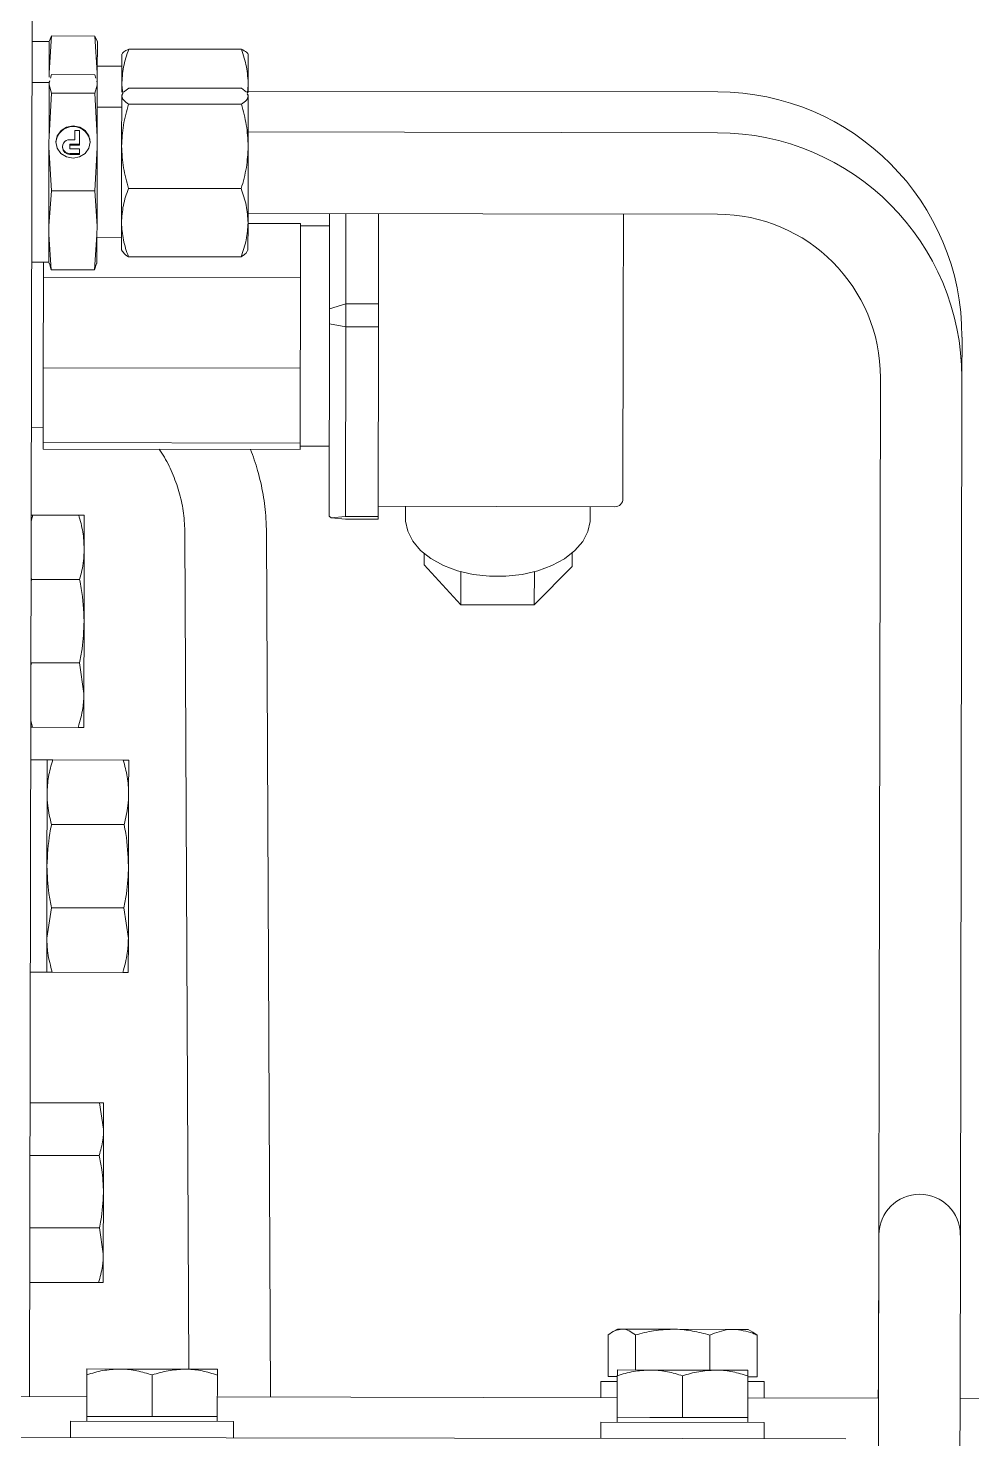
# Model space of a CAD drawing. Extents: x 766778 to 845620, y 133762 to 209800.
# Drawn here: x 788390.1 to 788505.7, y 190844.3 to 191017.1 of the extents above; entities that cross this region are included whole.
import ezdxf

# ---------------------------------------------------------------- set-up
doc = ezdxf.new("R2010")
doc.units = 0
doc.header["$MEASUREMENT"] = 0
doc.layers.get('0').update_dxf_attribs({"color": 1, "linetype": 'CONTINUOUS'})

# ---------------------------------------------------------------- blocks, each defined once
blk = doc.blocks.new('fifui')
at = {"color": 252, "linetype": 'Continuous', "lineweight": 5}
for p, q in [((405108.09, -7990.14), (405108.09, -8160.14)), ((405110.19, -7997.95), (405110.49, -7993.44)), ((405110.49, -7993.44), (405110.23, -7994.05)), ((405115.8, -7993.44), (405110.49, -7993.44)), ((405115.8, -7993.44), (405116.09, -7997.95)), ((405116.06, -7994.05), (405115.8, -7993.44)), ((405110.19, -7994.14), (405108.09, -7994.14)), ((405110.19, -7997.95), (405110.19, -7994.12)), ((405116.09, -7997.95), (405116.09, -7994.12)), ((405119.09, -7999.41), (405119.09, -7995.64)), ((405133.75, -7995.03), (405119.94, -7995.03)), ((405134.59, -7999.41), (405134.59, -7995.64)), ((405119.09, -7997.14), (405116.09, -7997.14)), ((405110.19, -7999.14), (405108.09, -7999.14)), ((405110.19, -7998.51), (405110.19, -7997.95)), ((405110.22, -7998.95), (405110.19, -7999.12)), ((405110.19, -7999.19), (405110.26, -7998.96)), ((405110.19, -7999.19), (405110.19, -7999.12)), ((405110.36, -7998.62), (405110.49, -7998.18)), ((405115.8, -7998.18), (405110.49, -7998.18)), ((405115.8, -7998.18), (405115.93, -7998.62)), ((405116.03, -7998.96), (405116.09, -7999.19)), ((405116.09, -7999.12), (405116.07, -7998.95)), ((405116.09, -7997.95), (405116.09, -7999.06)), ((405116.09, -7999.19), (405116.09, -7999.12)), ((405110.19, -7999.31), (405110.19, -7999.19)), ((405110.19, -7999.44), (405110.19, -7999.31)), ((405110.49, -8000.45), (405110.19, -7999.44)), ((405110.19, -8005.77), (405110.19, -7999.44)), ((405110.19, -8005.77), (405110.49, -8000.45)), ((405115.8, -8000.45), (405110.49, -8000.45)), ((405116.09, -7999.44), (405115.8, -8000.45)), ((405115.8, -8000.45), (405116.09, -8005.77)), ((405116.09, -7999.19), (405116.09, -7999.44)), ((405116.09, -8005.77), (405116.09, -7999.44)), ((405119.21, -8000.52), (405119.09, -7999.41)), ((405119.09, -7999.41), (405119.09, -8000.31)), ((405119.2, -8000.46), (405119.09, -8000.64)), ((405119.09, -8000.79), (405119.24, -8000.48)), ((405119.09, -8000.64), (405119.09, -8000.79)), ((405119.09, -8000.79), (405119.09, -8006.93)), ((405119.32, -8000.3), (405119.94, -7999.81)), ((405119.94, -7999.81), (405133.75, -7999.81)), ((405133.75, -7999.81), (405134.36, -8000.29)), ((405134.45, -8000.48), (405134.59, -8000.79)), ((405134.59, -8000.64), (405134.49, -8000.46)), ((405134.59, -7999.41), (405134.5, -8000.37)), ((405134.59, -7999.41), (405134.59, -8000.31)), ((405192.1, -8000.15), (405134.59, -8000.15)), ((405134.59, -8000.64), (405134.59, -8000.79)), ((405134.59, -8000.79), (405134.59, -8006.93)), ((405119.09, -8002.14), (405116.09, -8002.14)), ((405119.94, -8001.77), (405133.75, -8001.77)), ((405110.19, -8006.43), (405110.19, -8005.77)), ((405111.2, -8005.67), (405111.04, -8006.43)), ((405111.66, -8005.03), (405111.2, -8005.67)), ((405112.34, -8004.6), (405111.66, -8005.03)), ((405113.14, -8004.45), (405112.34, -8004.6)), ((405113.95, -8004.6), (405113.14, -8004.45)), ((405113.34, -8006.15), (405113.34, -8005.02)), ((405113.34, -8005.02), (405113.94, -8005.02)), ((405113.94, -8005.02), (405113.94, -8006.71)), ((405114.63, -8005.03), (405113.95, -8004.6)), ((405115.08, -8005.67), (405114.63, -8005.03)), ((405115.24, -8006.43), (405115.08, -8005.67)), ((405116.09, -8005.77), (405116.09, -8007.08)), ((405192.1, -8005.15), (405134.59, -8005.15)), ((405110.19, -8007.08), (405110.19, -8006.43)), ((405110.49, -8012.41), (405110.19, -8007.08)), ((405110.19, -8016.72), (405110.19, -8007.08)), ((405111.04, -8006.43), (405111.2, -8007.19)), ((405111.2, -8007.19), (405111.66, -8007.83)), ((405111.84, -8006.99), (405111.84, -8007.1)), ((405112.74, -8006.15), (405113.34, -8006.15)), ((405113.94, -8006.71), (405112.74, -8006.71)), ((405112.74, -8006.71), (405112.74, -8007.28)), ((405112.74, -8006.81), (405113.94, -8006.81)), ((405112.74, -8007.28), (405113.94, -8007.28)), ((405113.94, -8006.71), (405113.94, -8006.81)), ((405113.94, -8007.28), (405113.94, -8007.84)), ((405114.63, -8007.83), (405115.08, -8007.19)), ((405115.08, -8007.19), (405115.24, -8006.43)), ((405116.09, -8007.08), (405115.8, -8012.41)), ((405116.09, -8016.72), (405116.09, -8007.08)), ((405119.09, -8006.93), (405119.09, -8016.28)), ((405134.59, -8006.93), (405134.59, -8016.28)), ((405111.66, -8007.83), (405112.34, -8008.26)), ((405112.34, -8008.26), (405113.14, -8008.41)), ((405113.94, -8007.84), (405112.74, -8007.84)), ((405112.74, -8007.94), (405113.94, -8007.94)), ((405113.14, -8008.41), (405113.95, -8008.26)), ((405113.94, -8007.94), (405113.94, -8007.84)), ((405113.95, -8008.26), (405114.63, -8007.83)), ((405110.19, -8016.72), (405110.49, -8012.41)), ((405110.49, -8012.41), (405115.8, -8012.41)), ((405115.8, -8012.41), (405116.09, -8016.72)), ((405119.94, -8012.1), (405133.75, -8012.1)), ((405119.09, -8016.28), (405119.09, -8019.64)), ((405134.59, -8015.13), (405192.1, -8015.13)), ((405134.59, -8016.28), (405134.59, -8019.64)), ((405134.59, -8016.37), (405141.03, -8016.37)), ((405141.03, -8016.37), (405141.03, -8018.68)), ((405144.59, -8026.8), (405144.59, -8015.13)), ((405146.59, -8015.13), (405146.59, -8026.2)), ((405150.59, -8015.13), (405150.59, -8026.2)), ((405180.59, -8015.13), (405180.59, -8027.99)), ((405110.19, -8017.25), (405110.19, -8016.72)), ((405110.19, -8017.78), (405110.19, -8017.25)), ((405110.49, -8022.1), (405110.19, -8017.78)), ((405110.19, -8021.16), (405110.19, -8017.78)), ((405116.09, -8017.78), (405115.8, -8022.1)), ((405116.09, -8016.72), (405116.09, -8017.78)), ((405116.09, -8021.16), (405116.09, -8017.78)), ((405116.09, -8018.14), (405119.09, -8018.14)), ((405144.59, -8016.64), (405141.03, -8016.64)), ((405119.09, -8019.64), (405119.2, -8019.82)), ((405134.49, -8019.82), (405134.59, -8019.64)), ((405141.03, -8020.72), (405141.03, -8018.68)), ((405108.09, -8021.14), (405110.19, -8021.14)), ((405109.54, -8021.14), (405109.54, -8023.02)), ((405110.19, -8021.16), (405110.22, -8021.32)), ((405110.26, -8021.32), (405110.49, -8022.1)), ((405115.8, -8022.1), (405116.03, -8021.32)), ((405116.07, -8021.32), (405116.09, -8021.16)), ((405133.75, -8020.47), (405119.94, -8020.47)), ((405141.03, -8020.72), (405141.03, -8023.02)), ((405109.54, -8023.02), (405141.03, -8023.02)), ((405109.54, -8023.02), (405109.54, -8034.09)), ((405115.8, -8022.1), (405110.49, -8022.1)), ((405141.03, -8023.02), (405141.03, -8026.77)), ((405141.03, -8029.62), (405141.03, -8026.77)), ((405146.59, -8026.2), (405144.59, -8026.8)), ((405144.59, -8028.66), (405144.59, -8026.8)), ((405146.59, -8026.2), (405146.59, -8029.01)), ((405146.59, -8026.2), (405150.59, -8026.2)), ((405150.59, -8026.2), (405150.59, -8029.01)), ((405180.59, -8027.99), (405180.59, -8049.99)), ((405141.03, -8029.62), (405141.03, -8034.09)), ((405146.59, -8029.01), (405144.59, -8028.66)), ((405144.59, -8052.19), (405144.59, -8028.66)), ((405146.59, -8029.01), (405150.59, -8029.01)), ((405146.59, -8029.01), (405146.59, -8052.26)), ((405150.59, -8029.01), (405150.59, -8052.26)), ((405222.09, -8035.13), (405222.09, -8030.13)), ((405109.54, -8034.09), (405141.03, -8034.09)), ((405109.54, -8034.09), (405109.54, -8043.26)), ((405141.03, -8034.09), (405141.03, -8038.27)), ((405212.1, -8035.13), (405212.1, -8115.14)), ((405222.09, -8115.14), (405222.09, -8035.13)), ((405141.03, -8038.93), (405141.03, -8038.27)), ((405141.03, -8038.93), (405141.03, -8043.26)), ((405108.09, -8041.39), (405109.54, -8041.39)), ((405109.54, -8043.26), (405141.03, -8043.26)), ((405109.54, -8043.26), (405109.54, -8044.05)), ((405109.54, -8044.05), (405141.03, -8044.05)), ((405141.03, -8043.26), (405141.03, -8044.05)), ((405141.03, -8043.64), (405144.59, -8043.64)), ((405150.59, -8050.99), (405179.59, -8050.99)), ((405153.94, -8050.99), (405153.94, -8052.47)), ((405176.57, -8052.47), (405176.57, -8050.99)), ((405108.28, -8052.14), (405108.09, -8052.89)), ((405108.09, -8052.14), (405108.28, -8052.14)), ((405108.28, -8052.14), (405113.91, -8052.14)), ((405114.59, -8052.14), (405114.59, -8056.29)), ((405144.59, -8052.19), (405144.86, -8052.41)), ((405146.59, -8052.26), (405144.86, -8052.41)), ((405144.86, -8052.41), (405146.59, -8052.56)), ((405146.59, -8052.26), (405150.59, -8052.26)), ((405146.59, -8052.56), (405150.59, -8052.56)), ((405150.59, -8052.26), (405150.59, -8052.56)), ((405153.95, -8052.79), (405153.94, -8052.47)), ((405176.57, -8052.47), (405176.56, -8052.79)), ((405126.93, -8054.35), (405127.58, -8156.74)), ((405137.59, -8160.14), (405136.92, -8054.28)), ((405154.22, -8054.05), (405153.95, -8052.79)), ((405154.85, -8055.26), (405154.22, -8054.05)), ((405176.28, -8054.05), (405175.66, -8055.26)), ((405176.56, -8052.79), (405176.28, -8054.05)), ((405155.81, -8056.38), (405154.85, -8055.26)), ((405175.66, -8055.26), (405174.69, -8056.38)), ((405114.59, -8056.29), (405114.59, -8065.14)), ((405157.07, -8057.37), (405155.81, -8056.38)), ((405156.25, -8058.16), (405156.25, -8056.77)), ((405158.6, -8058.21), (405157.07, -8057.37)), ((405173.43, -8057.37), (405171.9, -8058.21)), ((405174.69, -8056.38), (405173.43, -8057.37)), ((405174.39, -8058.31), (405174.39, -8056.65)), ((405160.75, -8063.04), (405156.25, -8058.16)), ((405160.34, -8058.86), (405158.6, -8058.21)), ((405162.24, -8059.31), (405160.34, -8058.86)), ((405160.75, -8063.04), (405160.75, -8058.98)), ((405164.24, -8059.53), (405162.24, -8059.31)), ((405166.27, -8059.53), (405164.24, -8059.53)), ((405168.26, -8059.31), (405166.27, -8059.53)), ((405170.16, -8058.86), (405168.26, -8059.31)), ((405174.39, -8058.31), (405169.75, -8063.04)), ((405169.75, -8063.04), (405169.75, -8058.98)), ((405171.9, -8058.21), (405170.16, -8058.86)), ((405108.09, -8059.76), (405108.15, -8060.04)), ((405108.15, -8060.04), (405108.09, -8060.34)), ((405108.15, -8060.04), (405114.04, -8060.04)), ((405169.75, -8063.04), (405160.75, -8063.04)), ((405114.59, -8065.14), (405114.59, -8073.98)), ((405108.15, -8070.24), (405108.09, -8070.63)), ((405108.15, -8070.24), (405114.04, -8070.24)), ((405114.04, -8070.24), (405114.59, -8073.98)), ((405114.59, -8073.98), (405114.59, -8078.14)), ((405108.09, -8077.35), (405108.28, -8078.14)), ((405108.28, -8078.14), (405108.09, -8078.14)), ((405108.28, -8078.14), (405113.91, -8078.14)), ((405110.09, -8082.14), (405108.09, -8082.14)), ((405110.09, -8082.14), (405110.09, -8086.29)), ((405110.78, -8082.14), (405119.41, -8082.14)), ((405120.09, -8082.14), (405120.09, -8086.29)), ((405110.09, -8095.14), (405110.09, -8086.29)), ((405120.09, -8086.29), (405120.09, -8095.14)), ((405110.65, -8090.04), (405119.54, -8090.04)), ((405110.09, -8103.98), (405110.09, -8095.14)), ((405120.09, -8095.14), (405120.09, -8103.98)), ((405110.65, -8100.24), (405110.09, -8103.98)), ((405110.65, -8100.24), (405119.54, -8100.24)), ((405119.54, -8100.24), (405120.09, -8103.98)), ((405110.09, -8108.14), (405110.09, -8103.98)), ((405120.09, -8103.98), (405120.09, -8108.14)), ((405108.09, -8108.14), (405110.09, -8108.14)), ((405110.78, -8108.14), (405119.41, -8108.14)), ((405212.1, -8115.14), (405212.1, -8140.14)), ((405222.09, -8140.14), (405222.09, -8115.14)), ((405108.09, -8124.14), (405116.57, -8124.14)), ((405116.57, -8124.14), (405117.09, -8127.36)), ((405117.09, -8127.36), (405117.09, -8124.14)), ((405117.09, -8135.14), (405117.09, -8127.36)), ((405108.09, -8130.58), (405116.57, -8130.58)), ((405117.09, -8142.62), (405117.09, -8135.14)), ((405108.09, -8139.46), (405116.62, -8139.46)), ((405116.62, -8139.46), (405117.09, -8142.62)), ((405212.1, -8140.14), (405212.1, -8159.4)), ((405222.09, -8159.4), (405222.09, -8140.14)), ((405117.09, -8146.14), (405117.09, -8142.62)), ((405212.1, -8144.43), (405212.1, -8144.62)), ((405212.1, -8144.62), (405212.1, -8145.17)), ((405212.1, -8145.17), (405212.1, -8146.08)), ((405108.09, -8146.14), (405116.52, -8146.14)), ((405212.1, -8147.34), (405212.09, -8148.92)), ((405212.1, -8146.08), (405212.1, -8147.34)), ((405212.09, -8148.92), (405212.09, -8150.81)), ((405212.09, -8150.81), (405212.09, -8152.98)), ((405178.97, -8157.54), (405178.97, -8152.45)), ((405180.09, -8151.74), (405179.5, -8152.08)), ((405180.09, -8151.74), (405180.63, -8151.74)), ((405186.86, -8151.74), (405180.63, -8151.74)), ((405182.3, -8156.74), (405182.3, -8152.45)), ((405194.32, -8151.74), (405186.86, -8151.74)), ((405191.42, -8156.74), (405191.42, -8152.45)), ((405196.09, -8151.74), (405194.32, -8151.74)), ((405196.68, -8152.08), (405196.09, -8151.74)), ((405197.22, -8152.45), (405196.67, -8152.1)), ((405197.22, -8157.54), (405197.22, -8152.45)), ((405212.09, -8152.98), (405212.08, -8155.38)), ((405212.08, -8155.38), (405212.08, -8158)), ((405119.09, -8156.74), (405115.09, -8156.74)), ((405115.09, -8162.54), (405115.09, -8157.45)), ((405127.09, -8156.74), (405119.09, -8156.74)), ((405123.09, -8162.54), (405123.09, -8157.45)), ((405131.09, -8156.74), (405127.09, -8156.74)), ((405131.09, -8162.54), (405131.09, -8157.45)), ((405178.09, -8158.14), (405178.09, -8160.14)), ((405178.09, -8158.14), (405180.09, -8158.14)), ((405180.09, -8157.54), (405178.97, -8157.54)), ((405184.09, -8156.74), (405180.09, -8156.74)), ((405180.09, -8162.54), (405180.09, -8157.45)), ((405192.09, -8156.74), (405184.09, -8156.74)), ((405188.09, -8162.54), (405188.09, -8157.45)), ((405196.09, -8156.74), (405192.09, -8156.74)), ((405196.09, -8162.54), (405196.09, -8157.45)), ((405197.22, -8157.54), (405196.09, -8157.54)), ((405196.09, -8158.14), (405198.09, -8158.14)), ((405198.09, -8160.14), (405198.09, -8158.14)), ((405212.08, -8158), (405212.07, -8160.14)), ((405212.1, -8159.4), (405212.1, -8456.49)), ((405222.09, -8456.49), (405222.09, -8159.4)), ((405066.09, -8160.14), (405115.09, -8160.14)), ((405131.09, -8160.14), (405180.09, -8160.14)), ((405196.09, -8160.14), (405212.1, -8160.14)), ((405222.06, -8160.14), (405236.09, -8160.14)), ((405113.09, -8163.14), (405113.09, -8165.14)), ((405113.09, -8163.14), (405133.09, -8163.14)), ((405115.09, -8162.54), (405115.09, -8163.14)), ((405119.09, -8162.54), (405115.09, -8162.54)), ((405123.09, -8162.54), (405119.09, -8162.54)), ((405127.09, -8162.54), (405123.09, -8162.54)), ((405131.09, -8162.54), (405127.09, -8162.54)), ((405131.09, -8163.14), (405131.09, -8162.54)), ((405133.09, -8165.14), (405133.09, -8163.14)), ((405178.09, -8163.14), (405178.09, -8165.14)), ((405178.09, -8163.14), (405198.09, -8163.14)), ((405180.09, -8162.54), (405180.09, -8163.14)), ((405184.09, -8162.54), (405180.09, -8162.54)), ((405188.09, -8162.54), (405184.09, -8162.54)), ((405192.09, -8162.54), (405188.09, -8162.54)), ((405196.09, -8162.54), (405192.09, -8162.54)), ((405196.09, -8163.14), (405196.09, -8162.54)), ((405198.09, -8165.14), (405198.09, -8163.14)), ((404994.09, -8165.14), (405188.09, -8165.14)), ((405188.09, -8165.14), (405208.09, -8165.14))]:
    blk.add_line(p, q, dxfattribs=at)
for centre, radius, start, end in [((405192.1, -8030.13), 29.98, 0, 90), ((405113.14, -8006.64), 2.11, 4.2434, 175.7566), ((405192.1, -8035.13), 29.98, 0, 90), ((405112.72, -8007.07), 0.875, 181.7832, 271.6693), ((405112.7, -8006.99), 0.848, 87.2184, 272.7816), ((405192.1, -8035.13), 20, 0, 90), ((405179.59, -8049.99), 1, 270, 0), ((405217.09, -8140.14), 4.99, 0, 180)]:
    blk.add_arc(centre, radius, start, end, dxfattribs=at)
for points, knots in [([(405119.09, -7999.41), (405119.14, -7998.68), (405119.22, -7997.19), (405119.7, -7995.76), (405119.94, -7995.03)], [0, 0, 0, 0, 0.494515, 1, 1, 1, 1]), ([(405119.94, -7995.03), (405119.71, -7995.14), (405119.23, -7995.37), (405119.14, -7995.59), (405119.09, -7995.71)], [0, 0, 0, 0, 0.495458, 1, 1, 1, 1]), ([(405133.75, -7995.03), (405133.98, -7995.75), (405134.46, -7997.18), (405134.55, -7998.66), (405134.59, -7999.41)], [0, 0, 0, 0, 0.495458, 1, 1, 1, 1]), ([(405134.59, -7995.71), (405134.55, -7995.6), (405134.47, -7995.37), (405133.99, -7995.15), (405133.75, -7995.03)], [0, 0, 0, 0, 0.4945112, 1, 1, 1, 1]), ([(405119.94, -8001.77), (405119.71, -8001.61), (405119.23, -8001.29), (405119.14, -8000.96), (405119.09, -8000.79)], [0, 0, 0, 0, 0.495458, 1, 1, 1, 1]), ([(405134.59, -8000.79), (405134.55, -8000.95), (405134.47, -8001.29), (405133.99, -8001.61), (405133.75, -8001.77)], [0, 0, 0, 0, 0.494512, 1, 1, 1, 1]), ([(405119.09, -8006.93), (405119.14, -8006.07), (405119.22, -8004.32), (405119.7, -8002.63), (405119.94, -8001.77)], [0, 0, 0, 0, 0.4945056, 1, 1, 1, 1]), ([(405133.75, -8001.77), (405133.98, -8002.61), (405134.46, -8004.3), (405134.55, -8006.05), (405134.59, -8006.93)], [0, 0, 0, 0, 0.4954587, 1, 1, 1, 1]), ([(405119.94, -8012.1), (405119.71, -8011.26), (405119.23, -8009.57), (405119.14, -8007.82), (405119.09, -8006.93)], [0, 0, 0, 0, 0.4954587, 1, 1, 1, 1]), ([(405134.59, -8006.93), (405134.55, -8007.8), (405134.47, -8009.55), (405133.99, -8011.24), (405133.75, -8012.1)], [0, 0, 0, 0, 0.4945155, 1, 1, 1, 1]), ([(405119.09, -8016.28), (405119.14, -8015.58), (405119.22, -8014.16), (405119.7, -8012.79), (405119.94, -8012.1)], [0, 0, 0, 0, 0.494507, 1, 1, 1, 1]), ([(405133.75, -8012.1), (405133.98, -8012.78), (405134.46, -8014.15), (405134.55, -8015.57), (405134.59, -8016.28)], [0, 0, 0, 0, 0.495461, 1, 1, 1, 1]), ([(405119.94, -8020.47), (405119.71, -8019.79), (405119.23, -8018.41), (405119.14, -8017), (405119.09, -8016.28)], [0, 0, 0, 0, 0.495457, 1, 1, 1, 1]), ([(405134.59, -8016.28), (405134.55, -8016.98), (405134.47, -8018.4), (405133.99, -8019.77), (405133.75, -8020.47)], [0, 0, 0, 0, 0.494511, 1, 1, 1, 1]), ([(405119.24, -8019.79), (405119.26, -8019.85), (405119.34, -8020.08), (405119.69, -8020.3), (405119.94, -8020.47)], [0, 0, 0, 0, 0.265909, 1, 1, 1, 1]), ([(405133.75, -8020.47), (405134, -8020.31), (405134.35, -8020.09), (405134.43, -8019.86), (405134.45, -8019.79)], [0, 0, 0, 0, 0.7195638, 1, 1, 1, 1]), ([(405123.74, -8044.05), (405123.96, -8044.37), (405124.65, -8045.37), (405125.52, -8047.2), (405126.32, -8049.5), (405126.82, -8051.9), (405126.9, -8053.53), (405126.93, -8054.35)], [0, 0, 0, 0, 0.106786, 0.328813, 0.551195, 0.773899, 1, 1, 1, 1]), ([(405136.92, -8054.28), (405136.9, -8053.7), (405136.86, -8052.12), (405136.54, -8049.55), (405135.91, -8046.7), (405135.26, -8044.9), (405134.95, -8044.05)], [0, 0, 0, 0, 0.166138, 0.453459, 0.74085, 1, 1, 1, 1]), ([(405113.91, -8052.14), (405114.11, -8052.82), (405114.5, -8054.19), (405114.56, -8055.59), (405114.59, -8056.29)], [0, 0, 0, 0, 0.49693, 1, 1, 1, 1]), ([(405114.59, -8052.14), (405114.56, -8052.14), (405114.49, -8052.14), (405114.1, -8052.14), (405113.91, -8052.14)], [0, 0, 0, 0, 0.525663, 1, 1, 1, 1]), ([(405114.59, -8056.29), (405114.58, -8056.78), (405114.54, -8058.04), (405114.23, -8059.28), (405114.04, -8060.04)], [0, 0, 0, 0, 0.387863, 1, 1, 1, 1]), ([(405114.04, -8060.04), (405114.11, -8060.4), (405114.45, -8062.08), (405114.53, -8063.79), (405114.59, -8065.14)], [0, 0, 0, 0, 0.21562, 1, 1, 1, 1]), ([(405114.59, -8065.14), (405114.55, -8066.26), (405114.48, -8067.98), (405114.15, -8069.66), (405114.04, -8070.24)], [0, 0, 0, 0, 0.656433, 1, 1, 1, 1]), ([(405114.59, -8073.98), (405114.57, -8074.58), (405114.51, -8075.98), (405114.13, -8077.36), (405113.91, -8078.14)], [0, 0, 0, 0, 0.4299452, 1, 1, 1, 1]), ([(405113.91, -8078.14), (405114.08, -8078.14), (405114.48, -8078.14), (405114.55, -8078.14), (405114.59, -8078.14)], [0, 0, 0, 0, 0.436908, 1, 1, 1, 1]), ([(405110.78, -8082.14), (405110.58, -8082.82), (405110.19, -8084.19), (405110.13, -8085.59), (405110.09, -8086.29)], [0, 0, 0, 0, 0.49693, 1, 1, 1, 1]), ([(405110.09, -8082.14), (405110.13, -8082.14), (405110.2, -8082.14), (405110.59, -8082.14), (405110.78, -8082.14)], [0, 0, 0, 0, 0.5256632, 1, 1, 1, 1]), ([(405119.41, -8082.14), (405119.61, -8082.82), (405120, -8084.19), (405120.06, -8085.59), (405120.09, -8086.29)], [0, 0, 0, 0, 0.49693, 1, 1, 1, 1]), ([(405120.09, -8082.14), (405120.06, -8082.14), (405119.99, -8082.14), (405119.6, -8082.14), (405119.41, -8082.14)], [0, 0, 0, 0, 0.5256632, 1, 1, 1, 1]), ([(405110.09, -8086.29), (405110.11, -8086.78), (405110.15, -8088.04), (405110.46, -8089.28), (405110.65, -8090.04)], [0, 0, 0, 0, 0.3878589, 1, 1, 1, 1]), ([(405120.09, -8086.29), (405120.08, -8086.78), (405120.04, -8088.04), (405119.73, -8089.28), (405119.54, -8090.04)], [0, 0, 0, 0, 0.387859, 1, 1, 1, 1]), ([(405110.65, -8090.04), (405110.58, -8090.4), (405110.24, -8092.08), (405110.16, -8093.79), (405110.09, -8095.14)], [0, 0, 0, 0, 0.21562, 1, 1, 1, 1]), ([(405119.54, -8090.04), (405119.61, -8090.4), (405119.95, -8092.08), (405120.03, -8093.79), (405120.09, -8095.14)], [0, 0, 0, 0, 0.215621, 1, 1, 1, 1]), ([(405110.09, -8095.14), (405110.14, -8096.26), (405110.21, -8097.98), (405110.54, -8099.66), (405110.65, -8100.24)], [0, 0, 0, 0, 0.656433, 1, 1, 1, 1]), ([(405120.09, -8095.14), (405120.05, -8096.26), (405119.98, -8097.98), (405119.65, -8099.66), (405119.54, -8100.24)], [0, 0, 0, 0, 0.656432, 1, 1, 1, 1]), ([(405110.09, -8103.98), (405110.12, -8104.58), (405110.17, -8105.98), (405110.56, -8107.36), (405110.78, -8108.14)], [0, 0, 0, 0, 0.429945, 1, 1, 1, 1]), ([(405120.09, -8103.98), (405120.07, -8104.58), (405120.01, -8105.98), (405119.63, -8107.36), (405119.41, -8108.14)], [0, 0, 0, 0, 0.429945, 1, 1, 1, 1]), ([(405110.78, -8108.14), (405110.6, -8108.14), (405110.21, -8108.14), (405110.14, -8108.14), (405110.09, -8108.14)], [0, 0, 0, 0, 0.4369082, 1, 1, 1, 1]), ([(405119.41, -8108.14), (405119.58, -8108.14), (405119.98, -8108.14), (405120.05, -8108.14), (405120.09, -8108.14)], [0, 0, 0, 0, 0.4369082, 1, 1, 1, 1]), ([(405117.09, -8124.14), (405117.03, -8124.14), (405116.96, -8124.14), (405116.64, -8124.14), (405116.57, -8124.14)], [0, 0, 0, 0, 0.784413, 1, 1, 1, 1]), ([(405117.09, -8127.36), (405117.08, -8127.8), (405117.04, -8128.89), (405116.74, -8129.95), (405116.57, -8130.58)], [0, 0, 0, 0, 0.410383, 1, 1, 1, 1]), ([(405116.57, -8130.58), (405116.69, -8131.15), (405117, -8132.65), (405117.06, -8134.19), (405117.09, -8135.14)], [0, 0, 0, 0, 0.379572, 1, 1, 1, 1]), ([(405117.09, -8135.14), (405117.04, -8136.28), (405116.97, -8137.73), (405116.68, -8139.15), (405116.62, -8139.46)], [0, 0, 0, 0, 0.785762, 1, 1, 1, 1]), ([(405117.09, -8142.62), (405117.07, -8143.13), (405117.03, -8144.31), (405116.7, -8145.48), (405116.52, -8146.14)], [0, 0, 0, 0, 0.429937, 1, 1, 1, 1]), ([(405116.52, -8146.14), (405116.59, -8146.14), (405116.94, -8146.14), (405117.03, -8146.14), (405117.09, -8146.14)], [0, 0, 0, 0, 0.210468, 1, 1, 1, 1]), ([(405178.97, -8152.45), (405179.24, -8152.25), (405179.78, -8151.85), (405180.35, -8151.78), (405180.63, -8151.74)], [0, 0, 0, 0, 0.495458, 1, 1, 1, 1]), ([(405180.63, -8151.74), (405180.67, -8151.74), (405180.97, -8151.74), (405181.53, -8151.9), (405182.04, -8152.27), (405182.3, -8152.45)], [0, 0, 0, 0, 0.070086, 0.530782, 1, 1, 1, 1]), ([(405182.3, -8152.45), (405183.04, -8152.25), (405184.53, -8151.85), (405186.08, -8151.78), (405186.86, -8151.74)], [0, 0, 0, 0, 0.495459, 1, 1, 1, 1]), ([(405186.86, -8151.74), (405186.97, -8151.74), (405187.79, -8151.74), (405189.33, -8151.9), (405190.72, -8152.27), (405191.42, -8152.45)], [0, 0, 0, 0, 0.070085, 0.530782, 1, 1, 1, 1]), ([(405191.42, -8152.45), (405192.18, -8152.15), (405193.13, -8151.78), (405194.11, -8151.74), (405194.32, -8151.74)], [0, 0, 0, 0, 0.785622, 1, 1, 1, 1]), ([(405194.32, -8151.74), (405195.12, -8151.83), (405196.1, -8151.95), (405197.04, -8152.37), (405197.22, -8152.45)], [0, 0, 0, 0, 0.811303, 1, 1, 1, 1]), ([(405115.09, -8157.45), (405115.74, -8157.25), (405117.06, -8156.85), (405118.41, -8156.78), (405119.09, -8156.74)], [0, 0, 0, 0, 0.495459, 1, 1, 1, 1]), ([(405115.09, -8156.74), (405115.09, -8156.83), (405115.09, -8156.95), (405115.09, -8157.37), (405115.09, -8157.45)], [0, 0, 0, 0, 0.811305, 1, 1, 1, 1]), ([(405119.09, -8156.74), (405119.19, -8156.74), (405119.91, -8156.74), (405121.26, -8156.9), (405122.48, -8157.27), (405123.09, -8157.45)], [0, 0, 0, 0, 0.070087, 0.530785, 1, 1, 1, 1]), ([(405123.09, -8157.45), (405123.74, -8157.25), (405125.06, -8156.85), (405126.41, -8156.78), (405127.09, -8156.74)], [0, 0, 0, 0, 0.495458, 1, 1, 1, 1]), ([(405127.09, -8156.74), (405127.19, -8156.74), (405127.91, -8156.74), (405129.26, -8156.9), (405130.48, -8157.27), (405131.09, -8157.45)], [0, 0, 0, 0, 0.070086, 0.530784, 1, 1, 1, 1]), ([(405131.09, -8157.45), (405131.09, -8157.37), (405131.09, -8156.95), (405131.09, -8156.83), (405131.09, -8156.74)], [0, 0, 0, 0, 0.188695, 1, 1, 1, 1]), ([(405180.09, -8157.45), (405180.74, -8157.25), (405182.06, -8156.85), (405183.41, -8156.78), (405184.09, -8156.74)], [0, 0, 0, 0, 0.495459, 1, 1, 1, 1]), ([(405180.09, -8156.74), (405180.09, -8156.83), (405180.09, -8156.95), (405180.09, -8157.37), (405180.09, -8157.45)], [0, 0, 0, 0, 0.811305, 1, 1, 1, 1]), ([(405184.09, -8156.74), (405184.19, -8156.74), (405184.91, -8156.74), (405186.26, -8156.9), (405187.48, -8157.27), (405188.09, -8157.45)], [0, 0, 0, 0, 0.070087, 0.530785, 1, 1, 1, 1]), ([(405188.09, -8157.45), (405188.74, -8157.25), (405190.06, -8156.85), (405191.41, -8156.78), (405192.09, -8156.74)], [0, 0, 0, 0, 0.495458, 1, 1, 1, 1]), ([(405192.09, -8156.74), (405192.19, -8156.74), (405192.91, -8156.74), (405194.26, -8156.9), (405195.48, -8157.27), (405196.09, -8157.45)], [0, 0, 0, 0, 0.070084, 0.530782, 1, 1, 1, 1]), ([(405196.09, -8157.45), (405196.09, -8157.37), (405196.09, -8156.95), (405196.09, -8156.83), (405196.09, -8156.74)], [0, 0, 0, 0, 0.188695, 1, 1, 1, 1])]:
    blk.add_open_spline(points, degree=3, knots=knots, dxfattribs=at)
blk = doc.blocks.new('A$C7EB86452')
at = {"rotation": 352.0000000000881}
blk.add_blockref('fifui', (-398601.24, 63941.46), dxfattribs=at)
blk = doc.blocks.new('ENGINE')
at = {"color": 4, "linetype": 'Continuous', "ltscale": 12, "rotation": 7.698618751251217}
blk.add_blockref('A$C7EB86452', (945855.32, 205857.51), dxfattribs=at)

msp = doc.modelspace()

# ---------------------------------------------------------------- block references
at = {"color": 7, "linetype": 'Continuous', "rotation": 0.1984573570547499}
msp.add_blockref('ENGINE', (-158232.80366, -17964.77499), dxfattribs=at)

doc.saveas('drawing.dxf')
